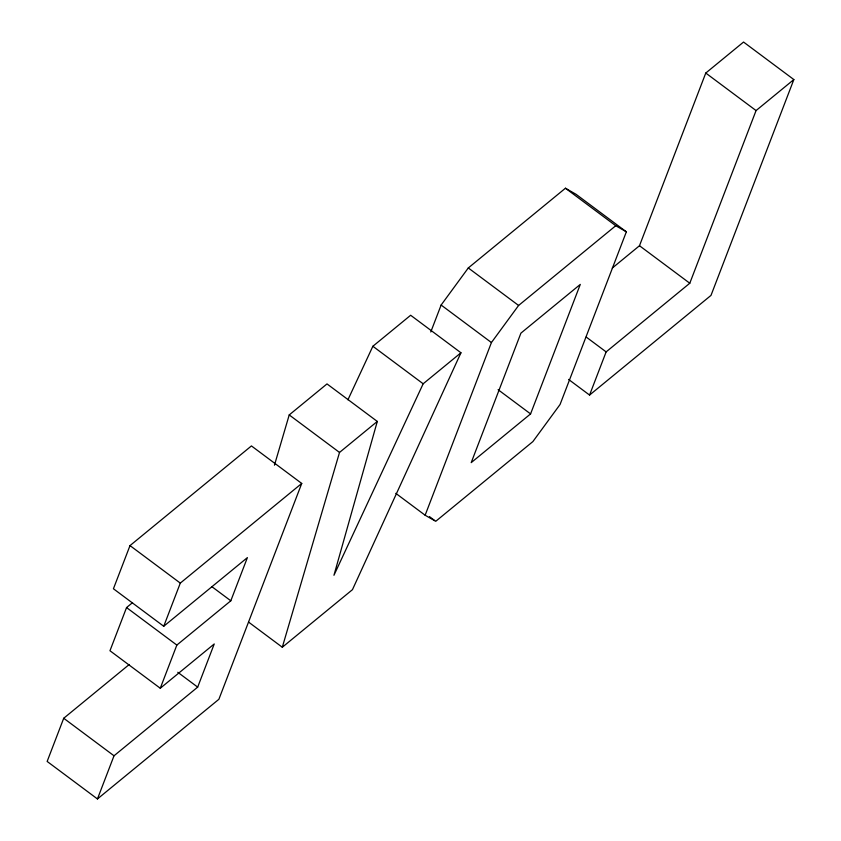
<?xml version="1.0" encoding="UTF-8"?>
<svg xmlns="http://www.w3.org/2000/svg" width="841" height="841" viewBox="0 0 841 841"><rect width="100%" height="100%" fill="white"/><g stroke="black" fill="none" stroke-linecap="round" stroke-linejoin="round"><path stroke-width="1.26" d="M274.45 465.199L289.22 414.928L327.002 383.916L377.294 421.436L333.951 575.276L423.17 383.78L460.952 352.778L410.65 315.259L372.868 346.271L347.932 399.79M248.768 622.235L282.303 647.244L339.522 452.437L377.294 421.436M129.23 664.506L63.716 718.267L47.149 761.441L97.451 798.95L218.881 699.292L301.74 483.449L251.438 445.93L130.008 545.599L113.43 588.763L163.732 626.272L247.391 557.615L230.812 600.789L176.841 645.079L160.274 688.253L109.971 650.745L126.549 607.57L132.542 602.65M97.451 798.95L114.019 755.786L197.677 687.129L214.245 643.954L160.274 688.253M163.732 626.272L180.3 583.107L301.74 483.449M430.781 331.985L441.126 305.041L468.3 267.953L565.446 188.226L576.053 194.303L626.356 231.811L560.064 404.489L532.889 441.578L435.743 521.304L425.136 515.228L395.796 493.341M425.136 515.228L491.428 342.55L518.603 305.462L615.749 225.735L626.356 231.811M530.576 413.909L580.29 284.405L520.915 333.131L471.202 462.634L530.576 413.909L498.093 389.688M612.28 268.069L639.486 245.73L705.767 73.051L743.549 42.05L793.851 79.559L710.992 295.401L589.562 395.07L568.6 379.438M589.562 395.07L606.13 351.895L689.788 283.238L756.07 110.57L793.851 79.559M460.952 352.778L352.463 589.657L282.303 647.244M705.767 73.051L756.07 110.57M565.446 188.226L615.749 225.735M639.486 245.73L689.788 283.238M586.219 337.052L606.13 351.895M468.3 267.953L518.603 305.462M441.126 305.041L491.428 342.55M372.868 346.271L423.17 383.78M429.457 516.616L434.692 520.526M289.22 414.928L339.522 452.437M211.953 586.724L230.812 600.789M130.008 545.599L180.3 583.107M126.549 607.57L176.841 645.079M177.766 672.274L197.677 687.129M63.716 718.267L114.019 755.786"/></g></svg>
